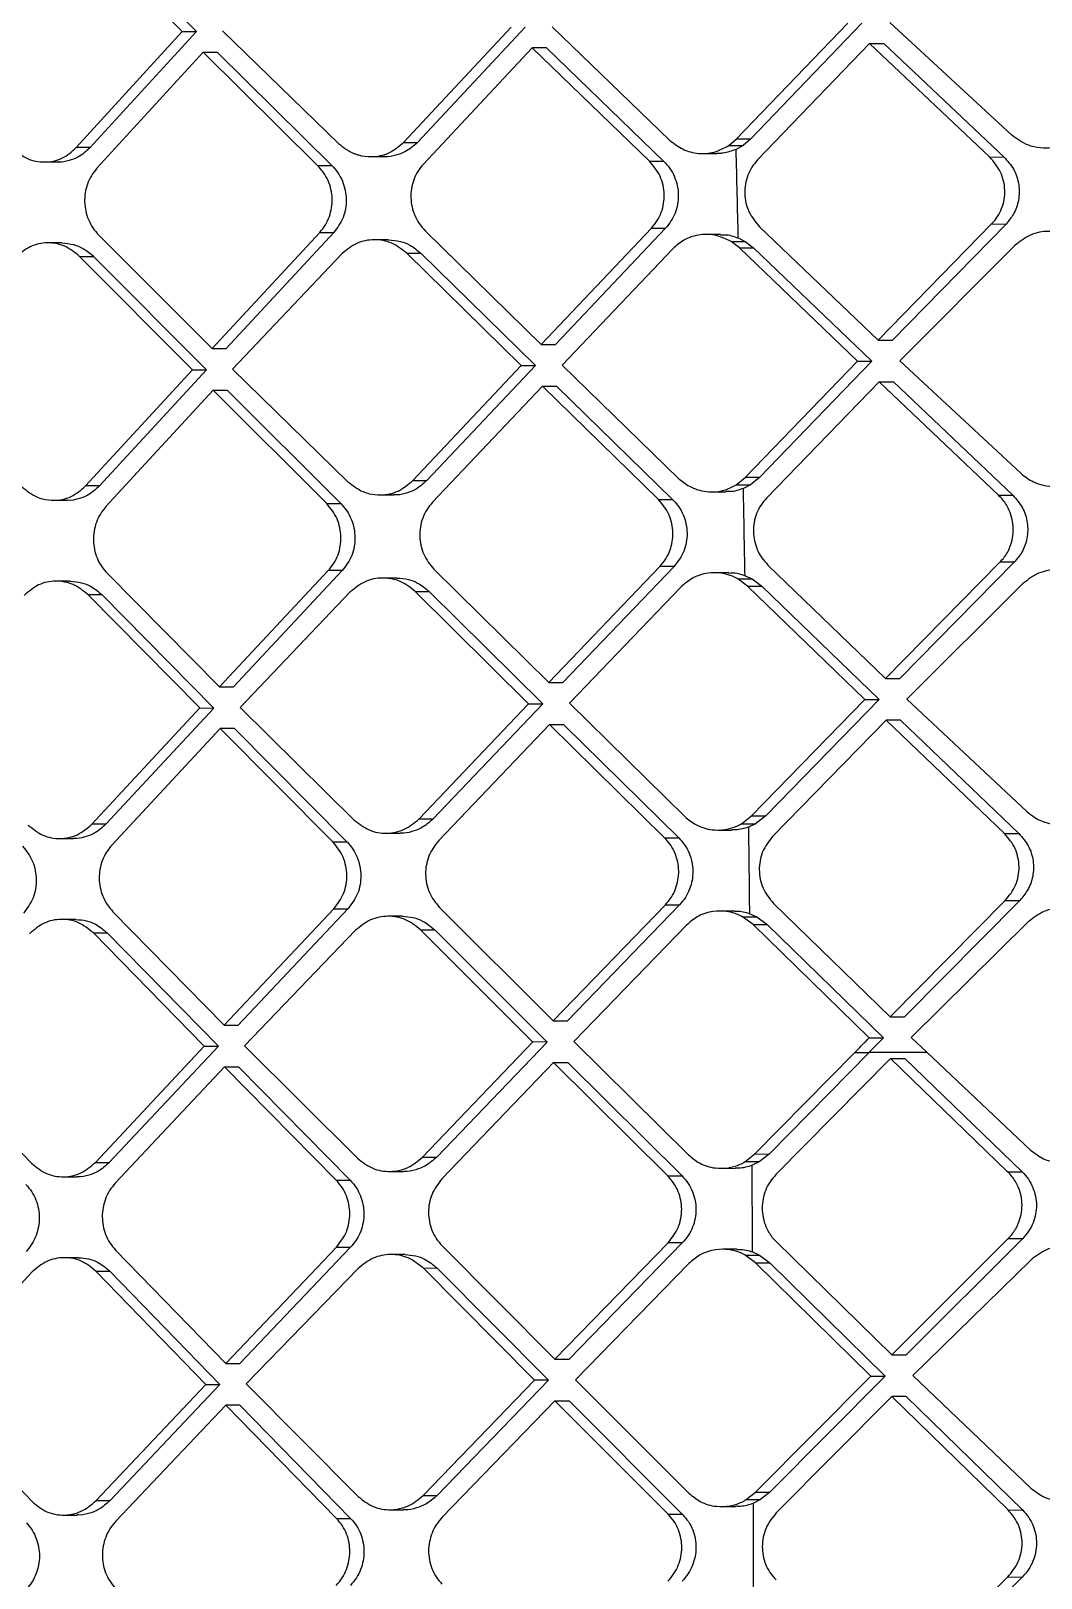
# Model space of a CAD drawing. Extents: x 939 to 1039, y 781 to 934.
# Drawn here: x 1028.3 to 1029.366, y 821.815 to 823.448 of the extents above; entities that cross this region are included whole.
import ezdxf

# ---------------------------------------------------------------- set-up
doc = ezdxf.new("R2010")
doc.units = 0
doc.header["$MEASUREMENT"] = 0
doc.layers.add('1', color=4, linetype='Continuous')

# ---------------------------------------------------------------- blocks, each defined once
blk = doc.blocks.new('Envoy')
at = {"layer": '1', "color": 3, "linetype": 'Continuous', "lineweight": 25}
for p, q in [((89.8058, 24.2728), (89.6856, 24.3924)), ((89.7003, 24.3924), (89.8206, 24.2728)), ((90.3903, 24.1591), (90.5079, 24.2817)), ((90.523, 24.2817), (90.4053, 24.1591)), ((90.5523, 24.2823), (90.681, 24.1635)), ((89.6939, 24.1502), (89.8058, 24.2728)), ((89.8206, 24.2728), (89.7087, 24.1502)), ((89.8058, 24.2728), (89.8206, 24.2728)), ((89.8481, 24.2734), (89.9707, 24.1546)), ((90.0392, 24.1558), (90.1527, 24.2773)), ((90.1676, 24.2773), (90.0541, 24.1558)), ((90.196, 24.2778), (90.3199, 24.1582)), ((89.8277, 24.2511), (89.7156, 24.1284)), ((89.9486, 24.1315), (89.8277, 24.2511)), ((89.8277, 24.2511), (89.8425, 24.2511)), ((89.8425, 24.2511), (89.9635, 24.1314)), ((90.1751, 24.2556), (90.0602, 24.1329)), ((90.2987, 24.1359), (90.1751, 24.2556)), ((90.19, 24.2555), (90.1751, 24.2556)), ((90.19, 24.2555), (90.3137, 24.1359)), ((90.5308, 24.26), (90.4129, 24.1374)), ((90.5308, 24.26), (90.546, 24.26)), ((90.6577, 24.1404), (90.5308, 24.26)), ((90.546, 24.26), (90.6729, 24.1403)), ((89.7087, 24.1502), (89.6939, 24.1502)), ((90.0392, 24.1558), (90.0541, 24.1558)), ((90.3825, 24.1525), (90.3903, 24.1591)), ((90.3825, 24.1525), (90.3976, 24.1525)), ((90.3975, 24.1525), (90.3902, 24.1484)), ((90.4053, 24.1591), (90.3903, 24.1591)), ((90.4053, 24.1591), (90.3976, 24.1525)), ((89.6601, 24.1351), (89.6748, 24.1351)), ((89.9486, 24.1315), (89.9635, 24.1315)), ((90.0045, 24.1407), (90.0194, 24.1407)), ((90.2987, 24.1359), (90.3137, 24.1359)), ((90.3547, 24.144), (90.3698, 24.144)), ((90.6577, 24.1404), (90.6729, 24.1403)), ((90.415, 24.0666), (90.5401, 23.947)), ((90.5401, 23.947), (90.6598, 24.0697)), ((90.675, 24.0696), (90.5552, 23.947)), ((90.6598, 24.0697), (90.675, 24.0696)), ((89.6787, 24.0496), (89.664, 24.0497)), ((89.7177, 24.0577), (89.8372, 23.9381)), ((89.8372, 23.9381), (89.9508, 24.0608)), ((89.9656, 24.0607), (89.852, 23.9381)), ((89.9508, 24.0608), (89.9656, 24.0607)), ((90.0234, 24.053), (90.0085, 24.053)), ((90.0624, 24.0622), (90.1845, 23.9426)), ((90.1845, 23.9426), (90.3008, 24.0652)), ((90.3158, 24.0652), (90.1995, 23.9426)), ((90.3008, 24.0652), (90.3158, 24.0652)), ((90.3738, 24.0586), (90.3587, 24.0586)), ((90.3937, 24.0444), (90.3849, 24.0512)), ((90.3849, 24.0512), (90.4, 24.0511)), ((90.3925, 24.0549), (90.3999, 24.0511)), ((90.3999, 24.0511), (90.4087, 24.0443)), ((89.6974, 24.0355), (89.7122, 24.0355)), ((89.8166, 23.9158), (89.6974, 24.0355)), ((89.7122, 24.0354), (89.8314, 23.9158)), ((89.9742, 24.0382), (89.8589, 23.9164)), ((90.1635, 23.9203), (90.0427, 24.0388)), ((90.0427, 24.0388), (90.0576, 24.0388)), ((90.0576, 24.0388), (90.1784, 23.9203)), ((90.3233, 24.0435), (90.2067, 23.9208)), ((90.3937, 24.0444), (90.4087, 24.0444)), ((90.5184, 23.9247), (90.3937, 24.0444)), ((90.4087, 24.0443), (90.5335, 23.9247)), ((90.6844, 24.0471), (90.5628, 23.9253)), ((89.8372, 23.9381), (89.852, 23.9381)), ((90.1845, 23.9426), (90.1995, 23.9426)), ((90.5401, 23.947), (90.5552, 23.947)), ((90.049, 23.7988), (90.1635, 23.9203)), ((90.1784, 23.9203), (90.0638, 23.7988)), ((90.1635, 23.9203), (90.1784, 23.9203)), ((90.2067, 23.9208), (90.3295, 23.8012)), ((90.3999, 23.8021), (90.5184, 23.9247)), ((90.5335, 23.9247), (90.4149, 23.8021)), ((90.5184, 23.9247), (90.5335, 23.9247)), ((90.5629, 23.9253), (90.6905, 23.8065)), ((89.7037, 23.7932), (89.8166, 23.9158)), ((89.8314, 23.9158), (89.7184, 23.7932)), ((89.8166, 23.9158), (89.8314, 23.9158)), ((89.8589, 23.9164), (89.9805, 23.7976)), ((90.5412, 23.903), (90.4223, 23.7804)), ((90.5412, 23.903), (90.5563, 23.903)), ((90.667, 23.7834), (90.5412, 23.903)), ((90.5563, 23.903), (90.6822, 23.7834)), ((89.8383, 23.8941), (89.7252, 23.7715)), ((89.8383, 23.8941), (89.8531, 23.8941)), ((89.9582, 23.7745), (89.8383, 23.8941)), ((89.8531, 23.8941), (89.973, 23.7745)), ((90.1857, 23.8986), (90.0698, 23.7759)), ((90.1857, 23.8986), (90.2006, 23.8986)), ((90.3082, 23.7789), (90.1857, 23.8986)), ((90.2006, 23.8986), (90.3232, 23.7789)), ((89.7184, 23.7932), (89.7037, 23.7932)), ((90.049, 23.7988), (90.0638, 23.7988)), ((90.3902, 23.7943), (90.3999, 23.8021)), ((90.3902, 23.7943), (90.4052, 23.7943)), ((90.4052, 23.7943), (90.3978, 23.7906)), ((90.4149, 23.8021), (90.3999, 23.8021)), ((90.4149, 23.8021), (90.4052, 23.7943)), ((89.6697, 23.7781), (89.6844, 23.7781)), ((89.9582, 23.7745), (89.973, 23.7745)), ((90.0142, 23.7837), (90.0291, 23.7837)), ((90.3082, 23.7789), (90.3232, 23.7789)), ((90.3643, 23.787), (90.3793, 23.787)), ((90.667, 23.7834), (90.6822, 23.7834)), ((90.1924, 23.5856), (90.3097, 23.7082)), ((90.3247, 23.7082), (90.2074, 23.5856)), ((90.3247, 23.7082), (90.3097, 23.7082)), ((90.4238, 23.7097), (90.5478, 23.59)), ((90.5478, 23.59), (90.6685, 23.7127)), ((90.6837, 23.7127), (90.5629, 23.59)), ((90.6837, 23.7127), (90.6685, 23.7127)), ((89.6876, 23.6927), (89.6729, 23.6927)), ((89.7267, 23.7008), (89.8451, 23.5811)), ((89.8451, 23.5811), (89.9597, 23.7038)), ((89.9746, 23.7038), (89.8599, 23.5811)), ((89.9746, 23.7038), (89.9597, 23.7038)), ((90.0323, 23.696), (90.0174, 23.696)), ((90.0713, 23.7052), (90.1924, 23.5856)), ((90.3825, 23.7016), (90.3675, 23.7016)), ((90.4023, 23.6874), (90.3919, 23.6952)), ((90.3919, 23.6952), (90.407, 23.6951)), ((90.3996, 23.6985), (90.4071, 23.695)), ((90.4071, 23.695), (90.4174, 23.6874)), ((89.7062, 23.6785), (89.7209, 23.6785)), ((89.8243, 23.5589), (89.7062, 23.6785)), ((89.7209, 23.6785), (89.8391, 23.5588)), ((89.983, 23.6813), (89.8667, 23.5594)), ((90.0515, 23.6818), (90.0664, 23.6818)), ((90.1712, 23.5633), (90.0515, 23.6818)), ((90.0664, 23.6818), (90.1861, 23.5633)), ((90.332, 23.6865), (90.2145, 23.5639)), ((90.4023, 23.6874), (90.4174, 23.6874)), ((90.526, 23.5678), (90.4023, 23.6874)), ((90.4174, 23.6874), (90.5411, 23.5677)), ((90.6929, 23.6901), (90.5704, 23.5683)), ((89.8451, 23.5811), (89.8599, 23.5811)), ((90.1924, 23.5856), (90.2073, 23.5856)), ((90.5478, 23.59), (90.5629, 23.59)), ((90.0557, 23.4419), (90.1712, 23.5633)), ((90.1861, 23.5633), (90.0705, 23.4418)), ((90.1712, 23.5633), (90.1861, 23.5633)), ((90.2145, 23.5639), (90.3362, 23.4442)), ((90.4065, 23.4451), (90.526, 23.5678)), ((90.5411, 23.5677), (90.4215, 23.4451)), ((90.526, 23.5678), (90.5411, 23.5677)), ((90.5704, 23.5683), (90.697, 23.4495)), ((89.7104, 23.4362), (89.8243, 23.5589)), ((89.8391, 23.5588), (89.7251, 23.4362)), ((89.8243, 23.5589), (89.8391, 23.5588)), ((89.8667, 23.5594), (89.9872, 23.4406)), ((90.5486, 23.546), (90.4287, 23.4234)), ((90.5637, 23.546), (90.5486, 23.546)), ((90.6733, 23.4264), (90.5486, 23.546)), ((90.5637, 23.546), (90.6886, 23.4264)), ((89.8459, 23.5371), (89.7317, 23.4145)), ((89.8607, 23.5371), (89.8459, 23.5371)), ((89.9647, 23.4175), (89.8459, 23.5371)), ((89.8607, 23.5371), (89.9795, 23.4175)), ((90.1932, 23.5416), (90.0763, 23.419)), ((90.1932, 23.5416), (90.2081, 23.5416)), ((90.3147, 23.422), (90.1932, 23.5416)), ((90.2081, 23.5416), (90.3296, 23.422)), ((89.7251, 23.4362), (89.7104, 23.4362)), ((90.0557, 23.4419), (90.0705, 23.4418)), ((90.3708, 23.43), (90.3858, 23.43)), ((90.3958, 23.4367), (90.4065, 23.4451)), ((90.3958, 23.4367), (90.4108, 23.4367)), ((90.4108, 23.4367), (90.4034, 23.4332)), ((90.4065, 23.4451), (90.4215, 23.4451)), ((90.4215, 23.4451), (90.4108, 23.4367)), ((89.6763, 23.4211), (89.691, 23.4211)), ((89.9647, 23.4175), (89.9795, 23.4175)), ((90.0208, 23.4268), (90.0356, 23.4267)), ((90.3147, 23.422), (90.3296, 23.422)), ((90.6733, 23.4264), (90.6885, 23.4264)), ((90.0772, 23.3482), (90.1973, 23.2286)), ((90.1973, 23.2286), (90.3156, 23.3513)), ((90.3306, 23.3512), (90.2122, 23.2286)), ((90.3156, 23.3513), (90.3305, 23.3512)), ((90.4297, 23.3527), (90.5526, 23.2331)), ((90.5526, 23.2331), (90.6742, 23.3557)), ((90.6895, 23.3557), (90.5677, 23.233)), ((90.6742, 23.3557), (90.6894, 23.3557)), ((89.6934, 23.3357), (89.6787, 23.3357)), ((89.7326, 23.3438), (89.85, 23.2242)), ((89.85, 23.2242), (89.9656, 23.3468)), ((89.9805, 23.3468), (89.8648, 23.2242)), ((89.9656, 23.3468), (89.9805, 23.3468)), ((90.0381, 23.339), (90.0232, 23.339)), ((90.3883, 23.3446), (90.3733, 23.3446)), ((90.408, 23.3304), (90.397, 23.3386)), ((90.397, 23.3386), (90.412, 23.3386)), ((90.4046, 23.3418), (90.4122, 23.3385)), ((90.4122, 23.3385), (90.423, 23.3304)), ((90.6985, 23.3332), (90.575, 23.2113)), ((89.7119, 23.3215), (89.7266, 23.3215)), ((89.829, 23.2019), (89.7119, 23.3215)), ((89.7266, 23.3215), (89.8438, 23.2019)), ((89.9887, 23.3243), (89.8713, 23.2024)), ((90.0572, 23.3248), (90.0721, 23.3248)), ((90.1758, 23.2063), (90.0572, 23.3248)), ((90.0721, 23.3248), (90.1908, 23.2063)), ((90.3377, 23.3295), (90.2191, 23.2069)), ((90.408, 23.3304), (90.423, 23.3304)), ((90.5306, 23.2108), (90.408, 23.3304)), ((90.423, 23.3304), (90.5457, 23.2108)), ((89.85, 23.2242), (89.8648, 23.2241)), ((90.1973, 23.2286), (90.2122, 23.2286)), ((90.5526, 23.2331), (90.5677, 23.233)), ((89.714, 23.0792), (89.829, 23.2019)), ((89.8438, 23.2019), (89.7287, 23.0792)), ((89.829, 23.2019), (89.8438, 23.2019)), ((89.8713, 23.2024), (89.9908, 23.0837)), ((90.0593, 23.0849), (90.1758, 23.2064)), ((90.1908, 23.2063), (90.0742, 23.0849)), ((90.1907, 23.2063), (90.1758, 23.2064)), ((90.2191, 23.2069), (90.3398, 23.0873)), ((90.5457, 23.2108), (90.5304, 23.1952)), ((90.5306, 23.2108), (90.5457, 23.2108)), ((90.575, 23.2113), (90.5916, 23.1956)), ((89.5314, 23.198), (89.6468, 23.0784)), ((90.1976, 23.1846), (90.0797, 23.062)), ((90.1976, 23.1846), (90.2126, 23.1846)), ((90.3181, 23.065), (90.1976, 23.1846)), ((90.2126, 23.1846), (90.3331, 23.065)), ((90.4101, 23.0882), (90.5154, 23.1953)), ((90.5303, 23.1951), (90.4251, 23.0881)), ((90.553, 23.1891), (90.4322, 23.0664)), ((90.5154, 23.1953), (90.5305, 23.1953)), ((90.553, 23.1891), (90.5681, 23.189)), ((90.6767, 23.0694), (90.553, 23.1891)), ((90.5681, 23.189), (90.6919, 23.0694)), ((90.5916, 23.1956), (90.7006, 23.0926)), ((89.8504, 23.1802), (89.7351, 23.0575)), ((89.8504, 23.1802), (89.8651, 23.1802)), ((89.9682, 23.0605), (89.8504, 23.1802)), ((89.8651, 23.1802), (89.983, 23.0605)), ((90.3993, 23.0798), (90.4101, 23.0882)), ((90.4101, 23.0882), (90.4251, 23.0881)), ((90.4251, 23.0881), (90.4144, 23.0798)), ((89.714, 23.0792), (89.7287, 23.0792)), ((90.0593, 23.0849), (90.0742, 23.0849)), ((90.3743, 23.0731), (90.3893, 23.073)), ((90.4143, 23.0798), (90.3993, 23.0798)), ((90.4144, 23.0798), (90.4071, 23.0763)), ((89.6798, 23.0642), (89.6945, 23.0641)), ((89.9682, 23.0605), (89.983, 23.0605)), ((90.0243, 23.0698), (90.0391, 23.0698)), ((90.3181, 23.065), (90.333, 23.065)), ((90.6767, 23.0694), (90.6919, 23.0694)), ((89.8518, 22.8672), (89.9685, 22.9898)), ((89.9833, 22.9898), (89.8666, 22.8672)), ((89.9685, 22.9898), (89.9833, 22.9898)), ((90.0801, 22.9913), (90.199, 22.8717)), ((90.199, 22.8717), (90.3184, 22.9943)), ((90.3334, 22.9943), (90.214, 22.8716)), ((90.3334, 22.9943), (90.3184, 22.9943)), ((90.4325, 22.9957), (90.5544, 22.8761)), ((90.5544, 22.8761), (90.677, 22.9987)), ((90.6923, 22.9987), (90.5695, 22.8761)), ((90.6922, 22.9987), (90.677, 22.9987)), ((89.6962, 22.9787), (89.6815, 22.9787)), ((89.7354, 22.9868), (89.8518, 22.8672)), ((90.0409, 22.982), (90.026, 22.9821)), ((90.3403, 22.9726), (90.2207, 22.8499)), ((90.3911, 22.9876), (90.376, 22.9877)), ((90.4106, 22.9735), (90.3999, 22.9815)), ((90.3999, 22.9815), (90.415, 22.9814)), ((90.4076, 22.9848), (90.415, 22.9814)), ((90.4106, 22.9735), (90.4256, 22.9734)), ((90.5322, 22.8538), (90.4106, 22.9734)), ((90.415, 22.9814), (90.4256, 22.9734)), ((90.4256, 22.9734), (90.5473, 22.8538)), ((90.7011, 22.9762), (90.5766, 22.8544)), ((89.6473, 22.9637), (89.5331, 22.841)), ((89.7145, 22.9645), (89.7293, 22.9645)), ((89.8306, 22.8449), (89.7145, 22.9645)), ((89.7293, 22.9645), (89.8454, 22.8449)), ((89.9914, 22.9673), (89.873, 22.8455)), ((90.0598, 22.9679), (90.0747, 22.9678)), ((90.1774, 22.8494), (90.0598, 22.9679)), ((90.0747, 22.9678), (90.1923, 22.8494)), ((90.5544, 22.8761), (90.5695, 22.8761)), ((89.8518, 22.8672), (89.8666, 22.8672)), ((90.199, 22.8717), (90.214, 22.8716)), ((89.7146, 22.7223), (89.8306, 22.8449)), ((89.8454, 22.8449), (89.7294, 22.7223)), ((89.8306, 22.8449), (89.8454, 22.8449)), ((89.873, 22.8455), (89.9914, 22.7267)), ((90.0599, 22.7279), (90.1774, 22.8494)), ((90.1923, 22.8494), (90.0747, 22.7279)), ((90.1923, 22.8494), (90.1774, 22.8494)), ((90.2207, 22.8499), (90.3403, 22.7303)), ((90.4107, 22.7312), (90.5322, 22.8538)), ((90.5473, 22.8538), (90.4257, 22.7312)), ((90.5322, 22.8538), (90.5473, 22.8538)), ((90.5766, 22.8544), (90.7012, 22.7356)), ((89.5331, 22.841), (89.6474, 22.7214)), ((90.199, 22.8277), (90.0801, 22.705)), ((90.199, 22.8277), (90.214, 22.8276)), ((90.3184, 22.708), (90.199, 22.8277)), ((90.214, 22.8276), (90.3334, 22.708)), ((90.5544, 22.8321), (90.4325, 22.7095)), ((90.5695, 22.8321), (90.5544, 22.8321)), ((90.6771, 22.7125), (90.5544, 22.8321)), ((90.5695, 22.8321), (90.6923, 22.7125)), ((89.8518, 22.8232), (89.7355, 22.7006)), ((89.8666, 22.8232), (89.8518, 22.8232)), ((89.9685, 22.7036), (89.8518, 22.8232)), ((89.8666, 22.8232), (89.9834, 22.7036)), ((90.0599, 22.7279), (90.0747, 22.7279)), ((90.4008, 22.7234), (90.4107, 22.7312)), ((90.4107, 22.7312), (90.4257, 22.7312)), ((90.4257, 22.7312), (90.4158, 22.7234)), ((89.7294, 22.7223), (89.7146, 22.7223)), ((90.0247, 22.7128), (90.0396, 22.7128)), ((90.3747, 22.7161), (90.3898, 22.7161)), ((90.4008, 22.7234), (90.4158, 22.7234)), ((90.4158, 22.7234), (90.4085, 22.7197)), ((90.6771, 22.7125), (90.6923, 22.7124)), ((89.6803, 22.7072), (89.695, 22.7072)), ((89.9685, 22.7036), (89.9834, 22.7036)), ((90.3184, 22.708), (90.3334, 22.708)), ((90.5532, 22.5191), (90.6769, 22.6418)), ((90.6921, 22.6417), (90.5683, 22.5191)), ((90.6769, 22.6418), (90.6921, 22.6417))]:
    blk.add_line(p, q, dxfattribs=at)
for points, knots in [([(90.7532, 24.1647), (90.748, 24.1605), (90.7375, 24.1521), (90.7198, 24.1489), (90.7066, 24.1503), (90.6938, 24.154), (90.6865, 24.1595), (90.681, 24.1635)], [0, 0, 0, 0, 0.248653, 0.498596, 0.660735, 0.74998, 1, 1, 1, 1]), ([(89.6267, 24.1493), (89.6318, 24.1453), (89.6418, 24.1372), (89.6607, 24.1339), (89.6794, 24.1376), (89.6891, 24.146), (89.6939, 24.1502)], [0, 0, 0, 0, 0.249388, 0.499484, 0.750202, 1, 1, 1, 1]), ([(89.7087, 24.1502), (89.7045, 24.1464), (89.6978, 24.1403), (89.686, 24.1363), (89.6789, 24.1346), (89.6751, 24.1351), (89.6749, 24.1352)], [0, 0, 0, 0, 0.43166, 0.692307, 0.982269, 1, 1, 1, 1]), ([(89.9707, 24.1546), (89.9758, 24.1505), (89.9809, 24.1464), (89.987, 24.1441), (89.9874, 24.1439), (89.989, 24.1433), (89.9949, 24.1414), (90.007, 24.1399), (90.0244, 24.1433), (90.0343, 24.1516), (90.0392, 24.1558)], [0, 0, 0, 0, 0.248893, 0.251207, 0.255265, 0.26884, 0.317364, 0.499759, 0.750551, 1, 1, 1, 1]), ([(90.0541, 24.1558), (90.0498, 24.152), (90.0429, 24.1459), (90.0308, 24.1419), (90.0235, 24.1402), (90.0196, 24.1407), (90.0194, 24.1408)], [0, 0, 0, 0, 0.431495, 0.693359, 0.985504, 1, 1, 1, 1]), ([(90.3199, 24.1582), (90.3245, 24.1546), (90.3337, 24.1475), (90.3503, 24.1433), (90.3673, 24.1444), (90.3775, 24.1498), (90.3825, 24.1525)], [0, 0, 0, 0, 0.24998, 0.500015, 0.750032, 1, 1, 1, 1]), ([(90.3902, 24.1484), (90.3856, 24.1467), (90.3804, 24.1448), (90.3739, 24.1441), (90.3718, 24.1439), (90.3703, 24.1441), (90.3698, 24.1441)], [0, 0, 0, 0, 0.701852, 0.783428, 0.927493, 1, 1, 1, 1]), ([(90.3925, 24.0546), (90.3921, 24.0702), (90.3914, 24.1015), (90.3906, 24.1327), (90.3902, 24.1484)], [0, 0, 0, 0, 0.499963, 1, 1, 1, 1]), ([(89.9508, 24.0608), (89.9529, 24.0633), (89.957, 24.0684), (89.9625, 24.0802), (89.9647, 24.0933), (89.9629, 24.1062), (89.959, 24.1189), (89.9528, 24.1264), (89.9486, 24.1315)], [0, 0, 0, 0, 0.129891, 0.256629, 0.500643, 0.623824, 0.750221, 1, 1, 1, 1]), ([(89.9635, 24.1315), (89.9657, 24.129), (89.9702, 24.124), (89.9749, 24.115), (89.9779, 24.1055), (89.979, 24.0956), (89.9782, 24.0858), (89.975, 24.0734), (89.9694, 24.0658), (89.9656, 24.0607)], [0, 0, 0, 0, 0.130635, 0.259204, 0.385924, 0.511023, 0.634835, 0.757619, 1, 1, 1, 1]), ([(90.0602, 24.1329), (90.0581, 24.1304), (90.054, 24.1253), (90.0498, 24.1164), (90.0473, 24.1069), (90.0465, 24.0941), (90.0494, 24.0813), (90.0556, 24.0697), (90.0601, 24.0647), (90.0624, 24.0622)], [0, 0, 0, 0, 0.128986, 0.255334, 0.379278, 0.501288, 0.739838, 0.867241, 1, 1, 1, 1]), ([(90.3008, 24.0652), (90.303, 24.0678), (90.3073, 24.0728), (90.3115, 24.0819), (90.314, 24.0913), (90.3146, 24.101), (90.3133, 24.1107), (90.3093, 24.1233), (90.3029, 24.1309), (90.2987, 24.1359)], [0, 0, 0, 0, 0.130248, 0.256943, 0.380534, 0.501362, 0.624368, 0.750421, 1, 1, 1, 1]), ([(90.3137, 24.1359), (90.316, 24.1334), (90.3206, 24.1285), (90.3253, 24.1196), (90.3284, 24.11), (90.3295, 24.1002), (90.3287, 24.0904), (90.3254, 24.0778), (90.3197, 24.0702), (90.3158, 24.0652)], [0, 0, 0, 0, 0.130408, 0.258647, 0.384989, 0.509831, 0.63349, 0.756362, 1, 1, 1, 1]), ([(90.4129, 24.1374), (90.4108, 24.1348), (90.4066, 24.1299), (90.4023, 24.1211), (90.3997, 24.1116), (90.399, 24.1017), (90.4003, 24.0919), (90.4044, 24.0793), (90.4108, 24.0717), (90.415, 24.0666)], [0, 0, 0, 0, 0.127865, 0.250855, 0.37563, 0.499908, 0.623254, 0.749251, 1, 1, 1, 1]), ([(90.6598, 24.0697), (90.662, 24.0722), (90.6662, 24.0771), (90.6707, 24.086), (90.6733, 24.0954), (90.674, 24.1053), (90.6727, 24.1151), (90.6685, 24.1278), (90.662, 24.1353), (90.6577, 24.1404)], [0, 0, 0, 0, 0.128625, 0.251005, 0.375924, 0.499626, 0.622627, 0.748757, 1, 1, 1, 1]), ([(90.6729, 24.1403), (90.6766, 24.1361), (90.6841, 24.1277), (90.6893, 24.1114), (90.689, 24.0948), (90.6839, 24.0803), (90.6778, 24.073), (90.675, 24.0696)], [0, 0, 0, 0, 0.2134208, 0.42719, 0.6327585, 0.8328739, 1, 1, 1, 1]), ([(89.7156, 24.1285), (89.7136, 24.1259), (89.7095, 24.1209), (89.7041, 24.1091), (89.7015, 24.0929), (89.7051, 24.0769), (89.7111, 24.0653), (89.7155, 24.0603), (89.7177, 24.0577)], [0, 0, 0, 0, 0.128572, 0.254851, 0.500532, 0.739477, 0.867098, 1, 1, 1, 1]), ([(89.6974, 24.0355), (89.6924, 24.0395), (89.6823, 24.0476), (89.6634, 24.0508), (89.6447, 24.0472), (89.635, 24.0388), (89.6302, 24.0346)], [0, 0, 0, 0, 0.249447, 0.499587, 0.750262, 1, 1, 1, 1]), ([(89.6787, 24.0496), (89.683, 24.0492), (89.6907, 24.0486), (89.7023, 24.0438), (89.7087, 24.0384), (89.7122, 24.0355)], [0, 0, 0, 0, 0.347119, 0.638563, 1, 1, 1, 1]), ([(90.0427, 24.0388), (90.0376, 24.0428), (90.0274, 24.0508), (90.0082, 24.0541), (89.9892, 24.0506), (89.9792, 24.0424), (89.9742, 24.0382)], [0, 0, 0, 0, 0.249233, 0.499469, 0.750408, 1, 1, 1, 1]), ([(90.0234, 24.0529), (90.0276, 24.0526), (90.0354, 24.052), (90.0473, 24.0473), (90.0539, 24.0418), (90.0576, 24.0388)], [0, 0, 0, 0, 0.340429, 0.624811, 1, 1, 1, 1]), ([(90.3849, 24.0512), (90.3798, 24.0536), (90.3695, 24.0586), (90.352, 24.0591), (90.3356, 24.0542), (90.3271, 24.0468), (90.3233, 24.0435)], [0, 0, 0, 0, 0.2506379, 0.5011334, 0.7776598, 1, 1, 1, 1]), ([(90.3738, 24.0581), (90.3752, 24.0582), (90.3816, 24.0588), (90.3878, 24.0566), (90.3925, 24.0549)], [0, 0, 0, 0, 0.2266, 1, 1, 1, 1]), ([(90.7566, 24.0477), (90.7512, 24.0517), (90.7403, 24.0598), (90.7202, 24.063), (90.7002, 24.0595), (90.6897, 24.0512), (90.6844, 24.0471)], [0, 0, 0, 0, 0.249505, 0.500984, 0.752041, 1, 1, 1, 1]), ([(90.6905, 23.8065), (90.6948, 23.8032), (90.7021, 23.7976), (90.7148, 23.7934), (90.728, 23.792), (90.7417, 23.7943), (90.7533, 23.7999), (90.76, 23.8046), (90.7624, 23.8074), (90.7626, 23.8077)], [0, 0, 0, 0, 0.203072, 0.340056, 0.500361, 0.704939, 0.856412, 0.983794, 1, 1, 1, 1]), ([(89.6365, 23.7923), (89.6414, 23.7882), (89.6483, 23.7827), (89.6602, 23.7788), (89.6725, 23.7773), (89.6891, 23.7806), (89.6988, 23.789), (89.7037, 23.7932)], [0, 0, 0, 0, 0.249202, 0.341492, 0.500165, 0.750504, 1, 1, 1, 1]), ([(89.7184, 23.7932), (89.7143, 23.7894), (89.7075, 23.7834), (89.6957, 23.7793), (89.6884, 23.7776), (89.6846, 23.7781), (89.6845, 23.7781)], [0, 0, 0, 0, 0.425197, 0.69006, 0.989321, 1, 1, 1, 1]), ([(89.9805, 23.7976), (89.9856, 23.7936), (89.9926, 23.7881), (90.0047, 23.7844), (90.0173, 23.783), (90.0341, 23.7863), (90.044, 23.7947), (90.049, 23.7988)], [0, 0, 0, 0, 0.248924, 0.342394, 0.500015, 0.750589, 1, 1, 1, 1]), ([(90.0638, 23.7988), (90.0596, 23.7951), (90.0528, 23.7891), (90.0407, 23.785), (90.0333, 23.7833), (90.0293, 23.7838), (90.0291, 23.7838)], [0, 0, 0, 0, 0.421343, 0.68472, 0.982681, 1, 1, 1, 1]), ([(90.3295, 23.8012), (90.3332, 23.7982), (90.3418, 23.7912), (90.3591, 23.7861), (90.3766, 23.7873), (90.3864, 23.7923), (90.3902, 23.7943)], [0, 0, 0, 0, 0.212247, 0.499467, 0.806087, 1, 1, 1, 1]), ([(90.3978, 23.7906), (90.3932, 23.7889), (90.3872, 23.7867), (90.3809, 23.7873), (90.3794, 23.7874)], [0, 0, 0, 0, 0.762016, 1, 1, 1, 1]), ([(90.3996, 23.6983), (90.3993, 23.7137), (90.3987, 23.7444), (90.3982, 23.7751), (90.3979, 23.7905)], [0, 0, 0, 0, 0.4999951, 1, 1, 1, 1]), ([(89.9598, 23.7038), (89.9619, 23.7064), (89.9661, 23.7114), (89.9717, 23.7232), (89.9739, 23.7363), (89.9723, 23.7492), (89.9685, 23.7619), (89.9623, 23.7695), (89.9582, 23.7745)], [0, 0, 0, 0, 0.130685, 0.257703, 0.500477, 0.624044, 0.750211, 1, 1, 1, 1]), ([(89.9731, 23.7745), (89.9753, 23.772), (89.9796, 23.7671), (89.9842, 23.7583), (89.9872, 23.7488), (89.9882, 23.7389), (89.9874, 23.7291), (89.9841, 23.7165), (89.9784, 23.7089), (89.9746, 23.7038)], [0, 0, 0, 0, 0.128712, 0.255871, 0.381746, 0.506592, 0.630711, 0.754297, 1, 1, 1, 1]), ([(90.0698, 23.7759), (90.0677, 23.7734), (90.0635, 23.7683), (90.0578, 23.7565), (90.0556, 23.7434), (90.0572, 23.7305), (90.0611, 23.7178), (90.0672, 23.7103), (90.0713, 23.7052)], [0, 0, 0, 0, 0.12992, 0.256668, 0.50049, 0.624282, 0.750198, 1, 1, 1, 1]), ([(90.3097, 23.7082), (90.3119, 23.7108), (90.3162, 23.7159), (90.3206, 23.7249), (90.3231, 23.7343), (90.3238, 23.744), (90.3226, 23.7537), (90.3186, 23.7663), (90.3124, 23.7739), (90.3082, 23.779)], [0, 0, 0, 0, 0.13094, 0.257876, 0.381156, 0.501172, 0.624499, 0.75037, 1, 1, 1, 1]), ([(90.3232, 23.7789), (90.3254, 23.7765), (90.3299, 23.7716), (90.3346, 23.7628), (90.3376, 23.7533), (90.3387, 23.7434), (90.3379, 23.7336), (90.3345, 23.721), (90.3286, 23.7133), (90.3247, 23.7082)], [0, 0, 0, 0, 0.128693, 0.255711, 0.381335, 0.505937, 0.629893, 0.75348, 1, 1, 1, 1]), ([(90.4223, 23.7804), (90.4202, 23.7779), (90.4159, 23.773), (90.4116, 23.7641), (90.4089, 23.7547), (90.4079, 23.7417), (90.4108, 23.7287), (90.417, 23.7171), (90.4215, 23.7122), (90.4238, 23.7097)], [0, 0, 0, 0, 0.126335, 0.251493, 0.375977, 0.500123, 0.740433, 0.867791, 1, 1, 1, 1]), ([(90.6685, 23.7127), (90.67, 23.7143), (90.6745, 23.719), (90.6791, 23.7278), (90.6822, 23.7383), (90.683, 23.7482), (90.6818, 23.7581), (90.6782, 23.7685), (90.6733, 23.7772), (90.6686, 23.7818), (90.667, 23.7834)], [0, 0, 0, 0, 0.083758, 0.25009, 0.375466, 0.499332, 0.62279, 0.748962, 0.914654, 1, 1, 1, 1]), ([(90.6822, 23.7834), (90.6859, 23.7792), (90.6932, 23.7708), (90.6983, 23.7545), (90.6979, 23.738), (90.6928, 23.7234), (90.6866, 23.716), (90.6837, 23.7127)], [0, 0, 0, 0, 0.212115, 0.424565, 0.629351, 0.829579, 1, 1, 1, 1]), ([(89.7252, 23.7715), (89.7231, 23.7689), (89.719, 23.7639), (89.7135, 23.7521), (89.7108, 23.7359), (89.7142, 23.7199), (89.7201, 23.7083), (89.7245, 23.7033), (89.7267, 23.7008)], [0, 0, 0, 0, 0.12943, 0.256008, 0.500335, 0.740771, 0.868062, 1, 1, 1, 1]), ([(89.7062, 23.6785), (89.7012, 23.6826), (89.6956, 23.6872), (89.6879, 23.6902), (89.6819, 23.692), (89.6703, 23.6935), (89.6535, 23.6902), (89.6438, 23.6818), (89.6389, 23.6776)], [0, 0, 0, 0, 0.24929, 0.280154, 0.332309, 0.500248, 0.750543, 1, 1, 1, 1]), ([(89.6876, 23.6926), (89.6916, 23.6923), (89.699, 23.6918), (89.7106, 23.6872), (89.7171, 23.6817), (89.7209, 23.6785)], [0, 0, 0, 0, 0.327352, 0.606989, 1, 1, 1, 1]), ([(90.0515, 23.6818), (90.0464, 23.6858), (90.0395, 23.6914), (90.0274, 23.6952), (90.0149, 23.6968), (89.998, 23.6936), (89.988, 23.6854), (89.983, 23.6813)], [0, 0, 0, 0, 0.249086, 0.338971, 0.500155, 0.750672, 1, 1, 1, 1]), ([(90.0323, 23.696), (90.0363, 23.6957), (90.0438, 23.6951), (90.0557, 23.6906), (90.0624, 23.685), (90.0664, 23.6818)], [0, 0, 0, 0, 0.324915, 0.602366, 1, 1, 1, 1]), ([(90.3919, 23.6952), (90.3919, 23.6952), (90.3917, 23.6953), (90.3909, 23.6957), (90.3884, 23.697), (90.3829, 23.6994), (90.3731, 23.7018), (90.3592, 23.7017), (90.3441, 23.697), (90.3357, 23.6898), (90.332, 23.6865)], [0, 0, 0, 0, 0.003889, 0.011459, 0.037552, 0.133494, 0.287716, 0.499986, 0.774777, 1, 1, 1, 1]), ([(90.3826, 23.7012), (90.3836, 23.7014), (90.3893, 23.702), (90.3949, 23.7001), (90.3996, 23.6985)], [0, 0, 0, 0, 0.172693, 1, 1, 1, 1]), ([(90.7651, 23.6907), (90.7597, 23.6947), (90.7489, 23.7028), (90.7288, 23.706), (90.7088, 23.7025), (90.6982, 23.6943), (90.6929, 23.6901)], [0, 0, 0, 0, 0.249315, 0.500765, 0.751799, 1, 1, 1, 1]), ([(90.697, 23.4495), (90.7014, 23.4461), (90.7088, 23.4405), (90.7215, 23.4364), (90.7346, 23.435), (90.7482, 23.4374), (90.7598, 23.4429), (90.7664, 23.4477), (90.7689, 23.4504), (90.7692, 23.4507)], [0, 0, 0, 0, 0.20781, 0.343525, 0.500234, 0.705419, 0.857151, 0.984189, 1, 1, 1, 1]), ([(89.6431, 23.4353), (89.6481, 23.4313), (89.6581, 23.4232), (89.6769, 23.42), (89.6957, 23.4237), (89.7055, 23.432), (89.7104, 23.4362)], [0, 0, 0, 0, 0.249543, 0.499845, 0.750231, 1, 1, 1, 1]), ([(89.7251, 23.4362), (89.7211, 23.4326), (89.7144, 23.4266), (89.7027, 23.4224), (89.6953, 23.4207), (89.6912, 23.4212), (89.691, 23.4212)], [0, 0, 0, 0, 0.411434, 0.677078, 0.982347, 1, 1, 1, 1]), ([(89.9872, 23.4406), (89.9923, 23.4367), (90.0025, 23.4287), (90.0216, 23.4256), (90.0407, 23.4294), (90.0507, 23.4377), (90.0557, 23.4418)], [0, 0, 0, 0, 0.249364, 0.499723, 0.750364, 1, 1, 1, 1]), ([(90.0705, 23.4418), (90.0664, 23.4382), (90.0596, 23.4323), (90.0477, 23.4281), (90.0401, 23.4263), (90.0359, 23.4268), (90.0356, 23.4269)], [0, 0, 0, 0, 0.409491, 0.673594, 0.97683, 1, 1, 1, 1]), ([(90.3362, 23.4442), (90.3399, 23.4412), (90.3483, 23.4342), (90.3634, 23.4298), (90.3772, 23.43), (90.3869, 23.4325), (90.3925, 23.4349), (90.3951, 23.4363), (90.3957, 23.4367), (90.3958, 23.4367)], [0, 0, 0, 0, 0.220647, 0.499362, 0.712362, 0.866884, 0.962814, 0.996225, 1, 1, 1, 1]), ([(90.4034, 23.4332), (90.3989, 23.4318), (90.3931, 23.4299), (90.3871, 23.4302), (90.3858, 23.4302)], [0, 0, 0, 0, 0.7880518, 1, 1, 1, 1]), ([(90.4046, 23.3417), (90.4044, 23.3569), (90.4041, 23.3874), (90.4037, 23.4179), (90.4035, 23.4331)], [0, 0, 0, 0, 0.49996, 1, 1, 1, 1]), ([(89.6373, 23.413), (89.6413, 23.4079), (89.6472, 23.4003), (89.6508, 23.3875), (89.6522, 23.3746), (89.6496, 23.3578), (89.642, 23.3475), (89.6382, 23.3423)], [0, 0, 0, 0, 0.251855, 0.377357, 0.502432, 0.750847, 1, 1, 1, 1]), ([(89.7317, 23.4145), (89.7295, 23.4119), (89.7254, 23.4069), (89.7198, 23.3951), (89.7169, 23.3789), (89.7202, 23.3629), (89.7261, 23.3513), (89.7304, 23.3463), (89.7326, 23.3438)], [0, 0, 0, 0, 0.130283, 0.257123, 0.500115, 0.741972, 0.869021, 1, 1, 1, 1]), ([(89.9656, 23.3468), (89.9696, 23.352), (89.9755, 23.3598), (89.9789, 23.3726), (89.9797, 23.3824), (89.9786, 23.3922), (89.9749, 23.4048), (89.9688, 23.4125), (89.9647, 23.4175)], [0, 0, 0, 0, 0.250071, 0.375987, 0.500151, 0.624098, 0.750115, 1, 1, 1, 1]), ([(89.9796, 23.4175), (89.9817, 23.4151), (89.986, 23.4102), (89.9905, 23.4015), (89.9934, 23.3921), (89.9944, 23.3822), (89.9936, 23.3724), (89.9902, 23.3597), (89.9844, 23.3519), (89.9805, 23.3468)], [0, 0, 0, 0, 0.12681, 0.252602, 0.377649, 0.502243, 0.626615, 0.751074, 1, 1, 1, 1]), ([(90.0763, 23.419), (90.0724, 23.4138), (90.0664, 23.406), (90.063, 23.3932), (90.0622, 23.3834), (90.0633, 23.3736), (90.067, 23.3609), (90.0732, 23.3533), (90.0772, 23.3482)], [0, 0, 0, 0, 0.250099, 0.37578, 0.500168, 0.624341, 0.75008, 1, 1, 1, 1]), ([(90.3156, 23.3513), (90.3178, 23.3538), (90.3221, 23.3589), (90.3279, 23.3707), (90.3309, 23.3868), (90.3275, 23.4029), (90.3214, 23.4145), (90.3169, 23.4194), (90.3147, 23.422)], [0, 0, 0, 0, 0.131788, 0.259053, 0.500187, 0.740348, 0.86772, 1, 1, 1, 1]), ([(90.3297, 23.422), (90.3318, 23.4195), (90.3362, 23.4147), (90.3408, 23.4059), (90.3438, 23.3965), (90.3448, 23.3867), (90.344, 23.3769), (90.3413, 23.3674), (90.3369, 23.3586), (90.3327, 23.3537), (90.3306, 23.3512)], [0, 0, 0, 0, 0.126831, 0.252463, 0.377192, 0.501406, 0.625444, 0.749646, 0.874382, 1, 1, 1, 1]), ([(90.4287, 23.4234), (90.4247, 23.4182), (90.4187, 23.4105), (90.4151, 23.3977), (90.4143, 23.3879), (90.4154, 23.3781), (90.4192, 23.3654), (90.4255, 23.3578), (90.4297, 23.3527)], [0, 0, 0, 0, 0.250126, 0.375505, 0.499551, 0.623571, 0.749211, 1, 1, 1, 1]), ([(90.6742, 23.3557), (90.6784, 23.3609), (90.6846, 23.3686), (90.6882, 23.3814), (90.6891, 23.3912), (90.6879, 23.401), (90.684, 23.4138), (90.6776, 23.4214), (90.6733, 23.4264)], [0, 0, 0, 0, 0.250374, 0.37588, 0.499463, 0.623054, 0.748846, 1, 1, 1, 1]), ([(90.6886, 23.4264), (90.6922, 23.4222), (90.6994, 23.4139), (90.7044, 23.3977), (90.704, 23.3813), (90.6987, 23.3666), (90.6924, 23.3591), (90.6895, 23.3557)], [0, 0, 0, 0, 0.210756, 0.421857, 0.625802, 0.826054, 1, 1, 1, 1]), ([(90.7707, 23.3337), (90.7653, 23.3377), (90.7545, 23.3458), (90.7344, 23.349), (90.7144, 23.3455), (90.7038, 23.3373), (90.6985, 23.3332)], [0, 0, 0, 0, 0.249136, 0.50054, 0.751591, 1, 1, 1, 1]), ([(89.7119, 23.3215), (89.7069, 23.3256), (89.6969, 23.3337), (89.678, 23.3369), (89.6593, 23.3332), (89.6495, 23.3248), (89.6446, 23.3206)], [0, 0, 0, 0, 0.249629, 0.499949, 0.750369, 1, 1, 1, 1]), ([(89.6934, 23.3356), (89.6972, 23.3354), (89.7043, 23.3349), (89.7159, 23.3305), (89.7226, 23.3249), (89.7266, 23.3215)], [0, 0, 0, 0, 0.308023, 0.585611, 1, 1, 1, 1]), ([(90.0572, 23.3248), (90.0521, 23.3289), (90.0419, 23.3369), (90.0228, 23.3402), (90.0038, 23.3366), (89.9937, 23.3284), (89.9887, 23.3243)], [0, 0, 0, 0, 0.249475, 0.499961, 0.750501, 1, 1, 1, 1]), ([(90.0381, 23.339), (90.0419, 23.3387), (90.0492, 23.3382), (90.0611, 23.3338), (90.068, 23.3282), (90.0721, 23.3248)], [0, 0, 0, 0, 0.30978, 0.585482, 1, 1, 1, 1]), ([(90.397, 23.3386), (90.3969, 23.3386), (90.3969, 23.3386), (90.3967, 23.3387), (90.396, 23.3391), (90.3936, 23.3403), (90.3881, 23.3426), (90.3784, 23.3448), (90.3646, 23.3447), (90.3496, 23.3399), (90.3413, 23.3327), (90.3377, 23.3295)], [0, 0, 0, 0, 0.001128, 0.003157, 0.01011, 0.035199, 0.130361, 0.285505, 0.500303, 0.77694, 1, 1, 1, 1]), ([(90.3883, 23.3443), (90.3891, 23.3444), (90.3946, 23.345), (90.4, 23.3433), (90.4046, 23.3418)], [0, 0, 0, 0, 0.146962, 1, 1, 1, 1]), ([(90.5154, 23.1953), (90.5182, 23.1982), (90.5233, 23.2034), (90.5284, 23.2085), (90.5306, 23.2108)], [0, 0, 0, 0, 0.560074, 1, 1, 1, 1]), ([(90.5918, 23.1954), (90.5824, 23.1954), (90.5619, 23.1953), (90.5413, 23.1952), (90.5302, 23.1952)], [0, 0, 0, 0, 0.454837, 1, 1, 1, 1]), ([(90.3398, 23.0873), (90.3435, 23.0842), (90.3519, 23.0772), (90.367, 23.0728), (90.3808, 23.073), (90.3905, 23.0756), (90.396, 23.0779), (90.3984, 23.0793), (90.3991, 23.0796), (90.3993, 23.0798), (90.3993, 23.0798)], [0, 0, 0, 0, 0.223785, 0.499682, 0.71414, 0.869139, 0.964466, 0.989727, 0.998849, 1, 1, 1, 1]), ([(90.7006, 23.0926), (90.7051, 23.0891), (90.7125, 23.0834), (90.7252, 23.0794), (90.7376, 23.0781), (90.7503, 23.0802), (90.7627, 23.0852), (90.7692, 23.0908), (90.7728, 23.0938)], [0, 0, 0, 0, 0.211831, 0.346426, 0.49998, 0.683209, 0.827708, 1, 1, 1, 1]), ([(89.6468, 23.0784), (89.6517, 23.0743), (89.6617, 23.0662), (89.6805, 23.063), (89.6993, 23.0667), (89.7091, 23.0751), (89.714, 23.0792)], [0, 0, 0, 0, 0.249698, 0.500056, 0.750255, 1, 1, 1, 1]), ([(89.7288, 23.0792), (89.7249, 23.0758), (89.7184, 23.0699), (89.7067, 23.0655), (89.6991, 23.0637), (89.6948, 23.0642), (89.6945, 23.0642)], [0, 0, 0, 0, 0.394595, 0.661959, 0.975609, 1, 1, 1, 1]), ([(89.9908, 23.0837), (89.9959, 23.0797), (90.0061, 23.0717), (90.0252, 23.0687), (90.0443, 23.0724), (90.0543, 23.0807), (90.0593, 23.0849)], [0, 0, 0, 0, 0.24953, 0.500034, 0.75046, 1, 1, 1, 1]), ([(90.0742, 23.0849), (90.0702, 23.0814), (90.0635, 23.0756), (90.0516, 23.0712), (90.0438, 23.0694), (90.0395, 23.0699), (90.0391, 23.0699)], [0, 0, 0, 0, 0.395495, 0.660916, 0.971124, 1, 1, 1, 1]), ([(90.407, 23.0763), (90.4024, 23.0747), (90.3966, 23.0728), (90.3906, 23.0733), (90.3893, 23.0734)], [0, 0, 0, 0, 0.785754, 1, 1, 1, 1]), ([(90.4076, 22.9848), (90.4075, 23.0001), (90.4073, 23.0306), (90.4071, 23.0612), (90.407, 23.0765)], [0, 0, 0, 0, 0.49998, 1, 1, 1, 1]), ([(89.6408, 23.0561), (89.6429, 23.0535), (89.6472, 23.0486), (89.6529, 23.0369), (89.656, 23.0209), (89.653, 23.0048), (89.6474, 22.993), (89.6432, 22.988), (89.6411, 22.9854)], [0, 0, 0, 0, 0.131252, 0.258533, 0.500644, 0.740756, 0.868047, 1, 1, 1, 1]), ([(89.7351, 23.0575), (89.733, 23.055), (89.7287, 23.0499), (89.7231, 23.0381), (89.7201, 23.022), (89.7233, 23.0059), (89.729, 22.9943), (89.7333, 22.9893), (89.7354, 22.9868)], [0, 0, 0, 0, 0.131255, 0.258351, 0.499912, 0.743185, 0.869928, 1, 1, 1, 1]), ([(89.9685, 22.9898), (89.9724, 22.995), (89.9784, 23.0028), (89.9819, 23.0155), (89.9831, 23.0284), (89.9806, 23.0414), (89.9747, 23.0531), (89.9704, 23.058), (89.9682, 23.0606)], [0, 0, 0, 0, 0.249871, 0.37595, 0.499871, 0.741607, 0.868712, 1, 1, 1, 1]), ([(89.983, 23.0605), (89.9852, 23.058), (89.9896, 23.053), (89.9954, 23.0414), (89.9986, 23.0254), (89.9956, 23.0093), (89.9898, 22.9975), (89.9855, 22.9924), (89.9833, 22.9898)], [0, 0, 0, 0, 0.13127, 0.258432, 0.500108, 0.740232, 0.867672, 1, 1, 1, 1]), ([(90.0797, 23.062), (90.0758, 23.0568), (90.0698, 23.0491), (90.0662, 23.0363), (90.065, 23.0234), (90.0676, 23.0103), (90.0735, 22.9987), (90.0778, 22.9938), (90.0801, 22.9913)], [0, 0, 0, 0, 0.249879, 0.375707, 0.499862, 0.742672, 0.869547, 1, 1, 1, 1]), ([(90.3184, 22.9943), (90.3224, 22.9994), (90.3285, 23.0072), (90.3321, 23.02), (90.3334, 23.0329), (90.3308, 23.0459), (90.3248, 23.0575), (90.3203, 23.0625), (90.3181, 23.065)], [0, 0, 0, 0, 0.250028, 0.375985, 0.499851, 0.741279, 0.868463, 1, 1, 1, 1]), ([(90.3331, 23.065), (90.3353, 23.0625), (90.3398, 23.0575), (90.3458, 23.0459), (90.349, 23.0298), (90.3459, 23.0137), (90.34, 23.0019), (90.3356, 22.9969), (90.3334, 22.9943)], [0, 0, 0, 0, 0.131585, 0.258779, 0.500159, 0.740076, 0.867533, 1, 1, 1, 1]), ([(90.4322, 23.0664), (90.43, 23.064), (90.4257, 23.0591), (90.4211, 23.0502), (90.4183, 23.0408), (90.4174, 23.0309), (90.4184, 23.0211), (90.4217, 23.0106), (90.4264, 23.0019), (90.4309, 22.9973), (90.4325, 22.9957)], [0, 0, 0, 0, 0.126454, 0.251656, 0.375945, 0.499761, 0.624, 0.74954, 0.915934, 1, 1, 1, 1]), ([(90.677, 22.9987), (90.6786, 23.0003), (90.6831, 23.005), (90.6879, 23.0138), (90.6912, 23.0243), (90.6922, 23.0342), (90.6912, 23.0441), (90.6878, 23.0546), (90.6829, 23.0632), (90.6783, 23.0679), (90.6767, 23.0694)], [0, 0, 0, 0, 0.084684, 0.250007, 0.376241, 0.500047, 0.623784, 0.749426, 0.915519, 1, 1, 1, 1]), ([(90.6919, 23.0694), (90.6943, 23.0669), (90.6988, 23.062), (90.7035, 23.053), (90.7064, 23.0437), (90.7074, 23.0342), (90.7065, 23.0247), (90.7037, 23.0154), (90.6991, 23.0064), (90.6946, 23.0013), (90.6923, 22.9987)], [0, 0, 0, 0, 0.131833, 0.25882, 0.381417, 0.500193, 0.617988, 0.740237, 0.867433, 1, 1, 1, 1]), ([(90.7733, 22.9767), (90.7679, 22.9808), (90.7572, 22.9889), (90.7371, 22.9921), (90.7171, 22.9886), (90.7064, 22.9803), (90.7011, 22.9762)], [0, 0, 0, 0, 0.248918, 0.500132, 0.751214, 1, 1, 1, 1]), ([(89.7145, 22.9645), (89.7096, 22.9686), (89.6996, 22.9767), (89.6808, 22.9799), (89.662, 22.9762), (89.6522, 22.9678), (89.6473, 22.9637)], [0, 0, 0, 0, 0.249739, 0.500196, 0.750344, 1, 1, 1, 1]), ([(89.6962, 22.9786), (89.6998, 22.9784), (89.7067, 22.978), (89.7183, 22.9738), (89.7251, 22.968), (89.7293, 22.9645)], [0, 0, 0, 0, 0.293488, 0.569466, 1, 1, 1, 1]), ([(90.0598, 22.9679), (90.0548, 22.9719), (90.0446, 22.98), (90.0255, 22.9832), (90.0065, 22.9796), (89.9964, 22.9714), (89.9914, 22.9673)], [0, 0, 0, 0, 0.249666, 0.500256, 0.750602, 1, 1, 1, 1]), ([(90.0409, 22.982), (90.0445, 22.9817), (90.0516, 22.9813), (90.0635, 22.977), (90.0705, 22.9713), (90.0747, 22.9678)], [0, 0, 0, 0, 0.297433, 0.571697, 1, 1, 1, 1]), ([(90.3999, 22.9815), (90.3999, 22.9815), (90.3998, 22.9815), (90.3996, 22.9816), (90.399, 22.982), (90.3965, 22.9833), (90.391, 22.9855), (90.3813, 22.9879), (90.3673, 22.9877), (90.3523, 22.9829), (90.3439, 22.9757), (90.3403, 22.9726)], [0, 0, 0, 0, 0.00128, 0.003517, 0.010738, 0.03626, 0.131793, 0.286705, 0.500653, 0.780555, 1, 1, 1, 1]), ([(90.3911, 22.9874), (90.3919, 22.9875), (90.3975, 22.9879), (90.403, 22.9862), (90.4076, 22.9848)], [0, 0, 0, 0, 0.1556855, 1, 1, 1, 1]), ([(89.9914, 22.7267), (89.9965, 22.7227), (90.0066, 22.7147), (90.0237, 22.712), (90.0362, 22.7139), (90.0482, 22.7181), (90.0549, 22.7237), (90.0599, 22.7279)], [0, 0, 0, 0, 0.249403, 0.49987, 0.666186, 0.750789, 1, 1, 1, 1]), ([(90.0747, 22.7279), (90.0709, 22.7245), (90.0643, 22.7188), (90.0525, 22.7143), (90.0445, 22.7124), (90.04, 22.7129), (90.0396, 22.7129)], [0, 0, 0, 0, 0.379093, 0.647168, 0.967262, 1, 1, 1, 1]), ([(90.3403, 22.7303), (90.3442, 22.7271), (90.3527, 22.72), (90.3681, 22.7157), (90.3822, 22.7162), (90.3921, 22.719), (90.3975, 22.7215), (90.3999, 22.7229), (90.4006, 22.7233), (90.4007, 22.7233), (90.4008, 22.7234), (90.4008, 22.7234)], [0, 0, 0, 0, 0.225622, 0.49998, 0.716529, 0.872221, 0.96678, 0.991081, 0.997436, 0.99974, 1, 1, 1, 1]), ([(90.7012, 22.7356), (90.7058, 22.7321), (90.7132, 22.7263), (90.7259, 22.7224), (90.7388, 22.7211), (90.7524, 22.7235), (90.764, 22.7291), (90.7706, 22.7338), (90.7731, 22.7365), (90.7733, 22.7368)], [0, 0, 0, 0, 0.214872, 0.348624, 0.499696, 0.707185, 0.859879, 0.985526, 1, 1, 1, 1]), ([(89.6474, 22.7214), (89.6523, 22.7173), (89.6622, 22.7092), (89.6793, 22.7063), (89.6914, 22.7082), (89.6972, 22.7104), (89.7047, 22.7136), (89.7097, 22.718), (89.7146, 22.7223)], [0, 0, 0, 0, 0.249546, 0.499774, 0.6761, 0.741495, 0.750551, 1, 1, 1, 1]), ([(89.7294, 22.7223), (89.7257, 22.719), (89.7193, 22.7133), (89.7077, 22.7087), (89.6998, 22.7068), (89.6954, 22.7073), (89.695, 22.7073)], [0, 0, 0, 0, 0.372794, 0.644161, 0.971758, 1, 1, 1, 1]), ([(90.4085, 22.7197), (90.4038, 22.718), (90.3977, 22.7159), (90.3913, 22.7164), (90.3898, 22.7165)], [0, 0, 0, 0, 0.7565382, 1, 1, 1, 1]), ([(90.4085, 22.6274), (90.4085, 22.6427), (90.4085, 22.6735), (90.4085, 22.7043), (90.4085, 22.7197)], [0, 0, 0, 0, 0.500026, 1, 1, 1, 1]), ([(90.6769, 22.6418), (90.6811, 22.6469), (90.6874, 22.6546), (90.6912, 22.6674), (90.6923, 22.6771), (90.6914, 22.6868), (90.6886, 22.6961), (90.6839, 22.705), (90.6794, 22.71), (90.6771, 22.7125)], [0, 0, 0, 0, 0.250333, 0.37616, 0.499412, 0.618974, 0.741897, 0.86874, 1, 1, 1, 1]), ([(90.6924, 22.7125), (90.6947, 22.7099), (90.6992, 22.705), (90.7038, 22.6961), (90.7066, 22.6868), (90.7078, 22.674), (90.7051, 22.6611), (90.699, 22.6494), (90.6944, 22.6443), (90.6921, 22.6417)], [0, 0, 0, 0, 0.131229, 0.258043, 0.380943, 0.500487, 0.738822, 0.866483, 1, 1, 1, 1]), ([(89.6412, 22.6991), (89.6433, 22.6966), (89.6475, 22.6916), (89.6532, 22.68), (89.6562, 22.6639), (89.6531, 22.6479), (89.6474, 22.6361), (89.6431, 22.631), (89.6409, 22.6284)], [0, 0, 0, 0, 0.130255, 0.257159, 0.500656, 0.739231, 0.866904, 1, 1, 1, 1]), ([(89.7355, 22.7006), (89.7334, 22.698), (89.7291, 22.6929), (89.7234, 22.6811), (89.7202, 22.665), (89.7232, 22.6489), (89.7289, 22.6373), (89.7331, 22.6323), (89.7353, 22.6298)], [0, 0, 0, 0, 0.132167, 0.259546, 0.499639, 0.744286, 0.870781, 1, 1, 1, 1]), ([(89.9683, 22.6329), (89.9705, 22.6355), (89.9748, 22.6406), (89.9806, 22.6523), (89.9838, 22.6684), (89.9808, 22.6845), (89.975, 22.6961), (89.9707, 22.7011), (89.9685, 22.7036)], [0, 0, 0, 0, 0.133259, 0.260992, 0.499753, 0.742687, 0.869574, 1, 1, 1, 1]), ([(89.9834, 22.7036), (89.9856, 22.7011), (89.9899, 22.6961), (89.9956, 22.6844), (89.9987, 22.6684), (89.9955, 22.6523), (89.9897, 22.6406), (89.9853, 22.6355), (89.9831, 22.6329)], [0, 0, 0, 0, 0.130428, 0.257319, 0.500256, 0.738993, 0.866734, 1, 1, 1, 1]), ([(90.0801, 22.705), (90.0779, 22.7024), (90.0735, 22.6974), (90.0677, 22.6856), (90.0644, 22.6695), (90.0675, 22.6534), (90.0734, 22.6417), (90.0776, 22.6368), (90.0798, 22.6343)], [0, 0, 0, 0, 0.132292, 0.259671, 0.499527, 0.743628, 0.870298, 1, 1, 1, 1]), ([(90.3182, 22.6373), (90.3204, 22.6399), (90.3249, 22.645), (90.3308, 22.6567), (90.3334, 22.6696), (90.3323, 22.6823), (90.3296, 22.6917), (90.3251, 22.7006), (90.3207, 22.7055), (90.3185, 22.708)], [0, 0, 0, 0, 0.133121, 0.260656, 0.499063, 0.619202, 0.742509, 0.869335, 1, 1, 1, 1]), ([(90.3334, 22.708), (90.3357, 22.7055), (90.3401, 22.7006), (90.3446, 22.6917), (90.3473, 22.6823), (90.3484, 22.6696), (90.3458, 22.6567), (90.3399, 22.645), (90.3354, 22.6399), (90.3332, 22.6373)], [0, 0, 0, 0, 0.130675, 0.257483, 0.380721, 0.500914, 0.739367, 0.866889, 1, 1, 1, 1]), ([(90.4325, 22.7095), (90.4284, 22.7043), (90.4223, 22.6966), (90.4185, 22.6838), (90.4175, 22.6741), (90.4184, 22.6644), (90.4211, 22.655), (90.4256, 22.6462), (90.43, 22.6412), (90.4323, 22.6388)], [0, 0, 0, 0, 0.249948, 0.375668, 0.499283, 0.620223, 0.743724, 0.870168, 1, 1, 1, 1])]:
    blk.add_open_spline(points, degree=3, knots=knots, dxfattribs=at)

msp = doc.modelspace()

# ---------------------------------------------------------------- block references
at = {"layer": '1'}
msp.add_blockref('Envoy', (938.6538, 799.1744), dxfattribs=at)

doc.saveas('drawing.dxf')
